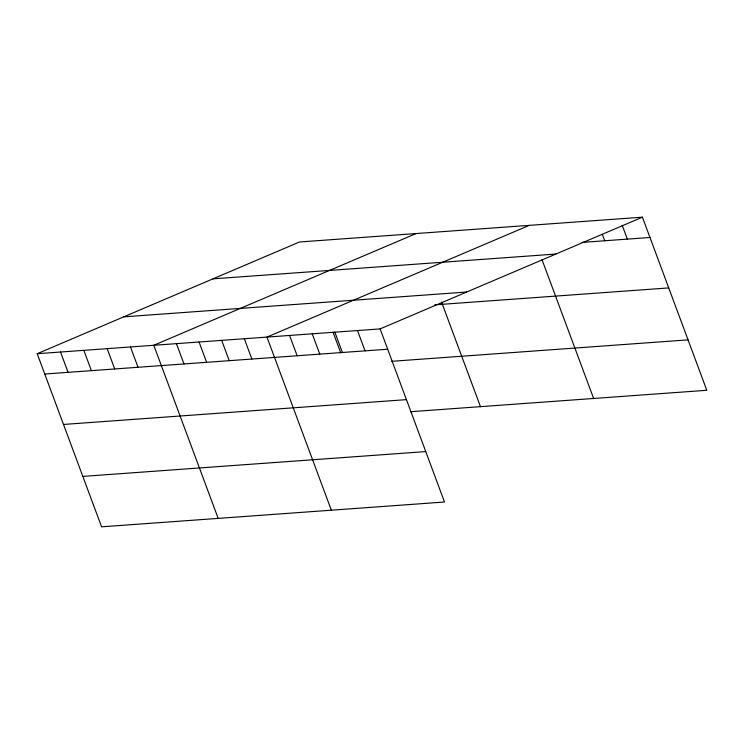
<?xml version="1.0" encoding="UTF-8"?>
<svg xmlns="http://www.w3.org/2000/svg" width="744" height="744" viewBox="0 0 744 744"><rect width="100%" height="100%" fill="white"/><g stroke="black" fill="none" stroke-linecap="round" stroke-linejoin="round"><path stroke-width="1.12" d="M37.2 353.716L380.128 328.904L444.503 502.014L101.584 526.826L37.2 353.716L299.497 241.986L642.416 217.174L706.8 390.284L410.511 411.72M416.091 233.551L153.794 345.281L218.178 518.391M529.254 225.367L266.957 337.088L331.34 510.198M380.128 328.904L642.416 217.174M582.078 242.404L649.977 237.494M212.942 278.851L555.861 254.048M123.755 316.842L466.683 292.029M434.626 304.854L668.726 287.919M44.752 374.027L387.68 349.215M391.763 361.305L688.051 339.868M63.51 424.452L406.429 399.64M82.826 476.402L425.754 451.589M622.17 225.227L627.341 239.131M602.324 234.351L604.714 240.768M541.995 259.628L593.638 398.477M441.601 302.148L480.466 406.661M357.492 330.541L365.044 350.861M334.856 332.177L342.417 352.498M333.052 332.205L340.696 352.768M312.229 333.814L319.781 354.135M289.593 335.451L297.144 355.772M244.33 338.725L251.881 359.045M221.693 340.361L229.245 360.682M199.057 341.998L206.618 362.319M176.43 343.635L183.982 363.956M130.479 346.964L138.031 367.285M107.155 348.648L114.716 368.968M83.84 350.34L91.391 370.652M60.515 352.024L68.076 372.344"/></g></svg>
